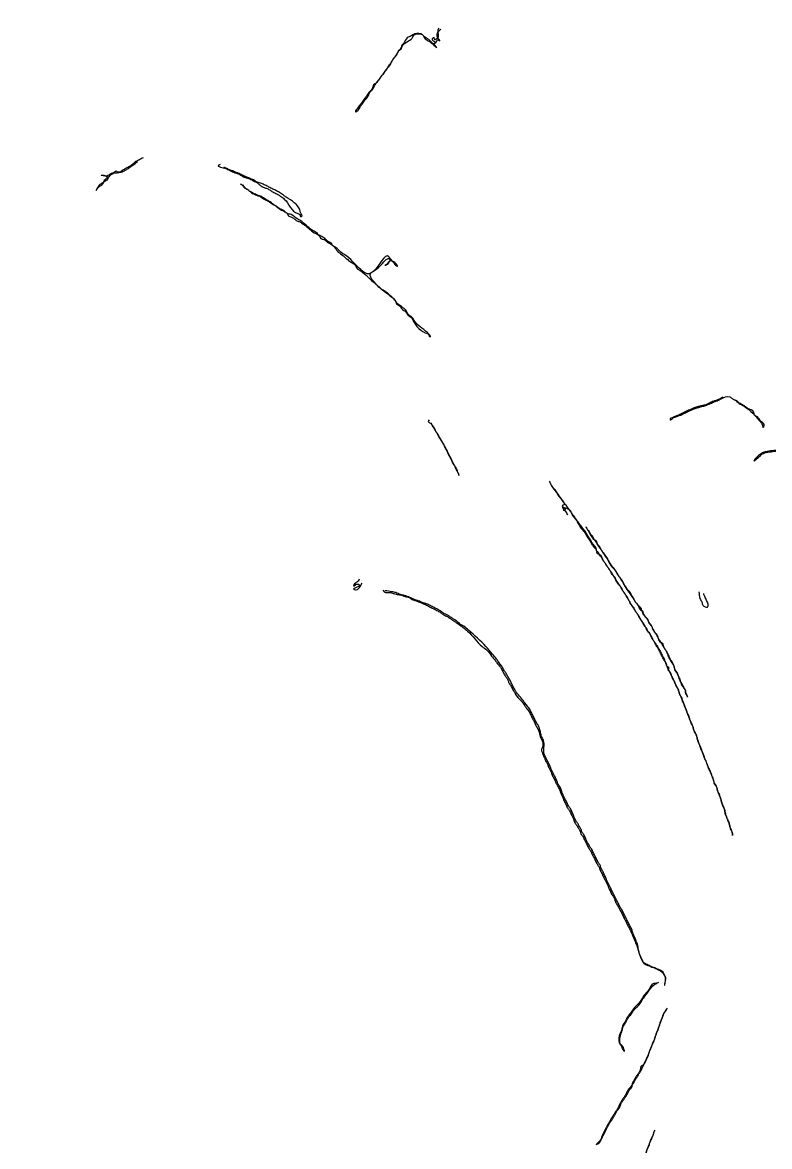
# Model space of a CAD drawing. Header units: metres. Extents: x 0 to 100, y 0 to 141.
# Drawn here: x 20.73 to 40.19, y 81.78 to 111.05 of the extents above; entities that cross this region are included whole.
import ezdxf

# ---------------------------------------------------------------- set-up
doc = ezdxf.new("R2010")
doc.units = ezdxf.units.M

msp = doc.modelspace()

# ---------------------------------------------------------------- linework, layer by layer
for points in [[(31.575, 110.9), (31.55, 110.85), (31.525, 110.625), (31.475, 110.6), (31.45, 110.65), (31.4, 110.625), (31.425, 110.575), (31.475, 110.55), (31.45, 110.5), (31.35, 110.575), (31.275, 110.625), (31.175, 110.7), (31.15, 110.725), (30.95, 110.75), (30.85, 110.7), (30.75, 110.65), (30.65, 110.5), (30.6, 110.425), (30.6, 110.4), (30.525, 110.3), (30.475, 110.225), (30.425, 110.15), (30.375, 110.075), (30.325, 110), (30.3, 109.95), (30.2, 109.825), (30.15, 109.75), (30.075, 109.65), (30, 109.55), (29.95, 109.475), (29.875, 109.425), (29.85, 109.35), (29.775, 109.25), (29.7, 109.15), (29.65, 109.075), (29.575, 108.975), (29.5, 108.875), (29.425, 108.775), (29.4, 108.725), (29.5, 108.8), (29.525, 108.85), (29.575, 108.925), (29.65, 109.025), (29.725, 109.125), (29.75, 109.175), (29.775, 109.225), (29.875, 109.35), (29.9, 109.4), (29.95, 109.475), (30.025, 109.575), (30.1, 109.675), (30.15, 109.75), (30.25, 109.875), (30.275, 109.925), (30.325, 110), (30.375, 110.075), (30.45, 110.175), (30.5, 110.25), (30.525, 110.3), (30.6, 110.4), (30.65, 110.475), (30.9, 110.675), (30.925, 110.725), (30.975, 110.75), (31.175, 110.7), (31.2, 110.65), (31.3, 110.575), (31.4, 110.5), (31.525, 110.4), (31.45, 110.5), (31.5, 110.525), (31.55, 110.6), (31.6, 110.575), (31.55, 110.65), (31.625, 110.875)], [(23.875, 107.525), (23.825, 107.5), (23.775, 107.475), (23.725, 107.45), (23.675, 107.425), (23.525, 107.3), (23.475, 107.275), (23.375, 107.225), (23.3, 107.175), (23.225, 107.15), (23.175, 107.175), (23.125, 107.15), (23.075, 107.125), (23.025, 107.1), (22.975, 107.075), (22.925, 107.05), (22.775, 107.075), (22.95, 107.025), (22.825, 106.875), (22.775, 106.85), (22.675, 106.725), (22.65, 106.675), (22.675, 106.725), (22.825, 106.85), (22.85, 106.9), (22.875, 106.95), (22.9, 106.975), (23.025, 107.075), (23.1, 107.125), (23.3, 107.15), (23.35, 107.175), (23.45, 107.225), (23.525, 107.275), (23.6, 107.325), (23.725, 107.425)], [(25.875, 107.35), (25.825, 107.325), (25.925, 107.275), (26.025, 107.25), (26.075, 107.225), (26.175, 107.175), (26.225, 107.15), (26.3, 107.125), (26.375, 107.1), (26.45, 107.05), (26.5, 107.025), (26.575, 107), (26.65, 106.975), (26.7, 106.95), (26.75, 106.925), (26.8, 106.9), (26.85, 106.875), (26.9, 106.825), (26.975, 106.775), (27.025, 106.75), (27.1, 106.725), (27.15, 106.7), (27.225, 106.65), (27.275, 106.625), (27.325, 106.6), (27.375, 106.575), (27.45, 106.525), (27.55, 106.45), (27.9, 106.075), (27.95, 106.05), (27.975, 106), (28, 106), (27.975, 106.1), (27.95, 106.175), (27.6, 106.5), (27.525, 106.55), (27.425, 106.625), (27.375, 106.65), (27.325, 106.675), (27.275, 106.7), (27.225, 106.725), (27.175, 106.75), (27.125, 106.775), (27.075, 106.8), (27.025, 106.825), (26.9, 106.875), (26.825, 106.9), (26.75, 106.95), (26.675, 106.975), (26.575, 107.025), (26.5, 107.05), (26.45, 107.075), (26.4, 107.1), (26.35, 107.125), (26.275, 107.15), (26.225, 107.175), (26.15, 107.2), (26.05, 107.25), (25.975, 107.275)], [(26.4, 106.85), (26.45, 106.825), (26.5, 106.75), (26.55, 106.725), (26.625, 106.675), (26.725, 106.6), (26.775, 106.575), (26.825, 106.55), (26.9, 106.525), (26.975, 106.475), (27.025, 106.45), (27.075, 106.425), (27.125, 106.4), (27.275, 106.3), (27.325, 106.275), (27.45, 106.175), (27.5, 106.15), (27.625, 106.075), (27.65, 106.025), (27.75, 105.975), (27.825, 105.925), (27.9, 105.875), (27.975, 105.85), (28, 105.825), (28.075, 105.775), (28.2, 105.675), (28.325, 105.575), (28.375, 105.55), (28.475, 105.475), (28.5, 105.425), (28.575, 105.4), (28.65, 105.35), (28.675, 105.325), (28.725, 105.3), (28.875, 105.175), (28.925, 105.1), (29.05, 105), (29.2, 104.875), (29.3, 104.8), (29.375, 104.75), (29.4, 104.725), (29.425, 104.675), (29.55, 104.575), (29.725, 104.425), (29.75, 104.4), (29.975, 104.2), (30.15, 104.05), (30.45, 103.775), (30.475, 103.725), (30.575, 103.65), (30.6, 103.6), (30.725, 103.5), (30.75, 103.45), (30.875, 103.35), (30.9, 103.3), (31.275, 102.95), (31.325, 102.925), (31.35, 102.85), (31.325, 102.9), (31.3, 102.95), (31.275, 102.975), (30.925, 103.3), (30.875, 103.375), (30.775, 103.45), (30.75, 103.5), (30.675, 103.6), (30.6, 103.65), (30.5, 103.725), (30.4, 103.85), (30.3, 103.925), (30.25, 104), (30.2, 104.025), (30.175, 104.05), (30.125, 104.075), (29.975, 104.2), (29.8, 104.525), (29.875, 104.575), (30.175, 104.85), (30.2, 104.875), (30.275, 104.9), (30.3, 104.85), (30.175, 104.725), (30.2, 104.75), (30.25, 104.775), (30.275, 104.825), (30.325, 104.85), (30.375, 104.825), (30.425, 104.75), (30.5, 104.7), (30.425, 104.8), (30.35, 104.85), (30.275, 104.95), (29.875, 104.575), (29.8, 104.525), (29.75, 104.5), (29.625, 104.55), (29.325, 104.825), (29.125, 105), (29.075, 105.025), (28.875, 105.2), (28.8, 105.25), (28.775, 105.3), (28.725, 105.325), (28.625, 105.4), (28.525, 105.475), (28.475, 105.5), (28.35, 105.6), (28.3, 105.625), (28.2, 105.7), (28.05, 105.825), (27.95, 105.9), (27.9, 105.925), (27.725, 106.05), (27.625, 106.075), (27.525, 106.15), (27.475, 106.175), (27.4, 106.225), (27.325, 106.275), (27.275, 106.3), (27.15, 106.4), (27.1, 106.425), (26.975, 106.5), (26.925, 106.525), (26.85, 106.55), (26.8, 106.575), (26.75, 106.6), (26.7, 106.625), (26.65, 106.65), (26.625, 106.675), (26.575, 106.7), (26.475, 106.825)], [(43.675, 101.725), (43.3, 101.7), (43.125, 101.675), (43.025, 101.65), (42.95, 101.625), (42.85, 101.6), (42.775, 101.575), (42.7, 101.55), (42.65, 101.525), (42.6, 101.5), (42.525, 101.475), (42.475, 101.45), (42.425, 101.425), (42.325, 101.375), (42.25, 101.325), (42.2, 101.3), (42.1, 101.225), (42.025, 101.175), (41.95, 101.125), (41.85, 101.05), (41.8, 101.025), (41.625, 100.875), (41.525, 100.8), (41.45, 100.775), (41.35, 100.625), (41.375, 100.55), (41.4, 100.475), (41.425, 100.4), (41.45, 100.275), (41.425, 100.15), (41.4, 100.1), (41.35, 100), (41.225, 99.975), (41.175, 99.95), (41.05, 99.925), (41, 99.925), (40.85, 99.9), (40.675, 99.875), (40.575, 99.9), (40.5, 99.925), (40.65, 100.05), (40.7, 100.075), (40.75, 100.1), (40.75, 100.125), (40.65, 100.075), (40.6, 100.05), (40.525, 99.95), (40.3, 99.9), (40.125, 99.875), (40.025, 99.85), (39.975, 99.825), (39.875, 99.75), (39.775, 99.625), (39.95, 99.775), (40.1, 99.85), (40.275, 99.875), (40.475, 99.9), (40.525, 99.9), (40.6, 99.875), (40.7, 99.9), (40.875, 99.925), (41.075, 99.95), (41.2, 99.975), (41.275, 100), (41.375, 100.025), (41.4, 100.075), (41.425, 100.15), (41.45, 100.275), (41.425, 100.4), (41.4, 100.475), (41.375, 100.55), (41.35, 100.65), (41.425, 100.625), (41.45, 100.575), (41.475, 100.525), (41.5, 100.475), (41.525, 100.375), (41.55, 100.2), (41.525, 100.075), (41.5, 100), (41.4, 99.875), (41.375, 99.85), (41.325, 99.825), (41.225, 99.775), (41.175, 99.75), (41.125, 99.725), (41.075, 99.7), (40.975, 99.65), (40.8, 99.625), (40.725, 99.6), (40.675, 99.425), (40.625, 99.35), (40.575, 99.325), (40.525, 99.35), (40.475, 99.325), (40.45, 99.45), (40.45, 99.425), (40.625, 99.325), (40.675, 99.4), (40.75, 99.6), (40.8, 99.625), (40.975, 99.65), (41.05, 99.675), (41.1, 99.7), (41.15, 99.725), (41.2, 99.75), (41.25, 99.775), (41.35, 99.825), (41.5, 99.95), (41.525, 100), (41.55, 100.1), (41.525, 100.225), (41.575, 100.375), (41.65, 100.35), (41.75, 100.225), (41.775, 99.8), (41.75, 99.725), (41.725, 99.675), (41.7, 99.6), (41.675, 99.55), (41.65, 99.5), (41.6, 99.425), (41.575, 99.35), (41.525, 99.275), (41.5, 99.225), (41.45, 99.15), (41.425, 99.1), (41.375, 99.025), (41.3, 98.925), (41.275, 98.875), (41.25, 98.825), (41.2, 98.75), (41.125, 98.65), (41.1, 98.6), (41.05, 98.525), (41.025, 98.475), (41.05, 98.525), (41.1, 98.6), (41.125, 98.65), (41.2, 98.75), (41.25, 98.825), (41.275, 98.875), (41.3, 98.925), (41.4, 99.05), (41.425, 99.1), (41.45, 99.15), (41.5, 99.225), (41.55, 99.325), (41.575, 99.375), (41.6, 99.425), (41.65, 99.5), (41.675, 99.575), (41.7, 99.65), (41.725, 99.7), (41.75, 99.775), (41.775, 99.9), (41.8, 100.15), (41.775, 100.225), (41.75, 100.275), (41.7, 100.375), (41.65, 100.525), (41.625, 100.625), (41.6, 100.725), (41.575, 100.775), (41.65, 100.875), (41.8, 101), (41.875, 101.05), (41.975, 101.125), (42.05, 101.175), (42.125, 101.225), (42.2, 101.275), (42.275, 101.325), (42.35, 101.375), (42.4, 101.4), (42.45, 101.425), (42.5, 101.45), (42.55, 101.475), (42.65, 101.525), (42.725, 101.55), (42.775, 101.575), (42.85, 101.6), (42.95, 101.625), (43.05, 101.65), (43.125, 101.675), (43.3, 101.7), (43.875, 101.675), (44.025, 101.65), (44.15, 101.625), (44.275, 101.6), (44.375, 101.575), (44.475, 101.55), (44.525, 101.525), (44.55, 101.5), (44.675, 101.475), (44.75, 101.45), (44.85, 101.425), (44.925, 101.4), (45.05, 101.375), (45.125, 101.35), (45.2, 101.325), (45.3, 101.3), (45.4, 101.275), (45.475, 101.25), (45.575, 101.225), (45.675, 101.2), (45.775, 101.175), (45.875, 101.15), (46, 101.125), (46.15, 101.1), (46.325, 101.075), (46.55, 101.05), (46.925, 101.025), (47.575, 101), (47.65, 101.025), (47.7, 100.95), (47.725, 100.85), (47.75, 100.8), (47.775, 100.75), (47.8, 100.7), (47.85, 100.625), (47.925, 100.525), (48.1, 100.375), (48.225, 100.275), (48.3, 100.225), (48.4, 100.15), (48.5, 100.075), (48.6, 100), (48.7, 99.925), (48.775, 99.875), (48.85, 99.825), (48.925, 99.775), (48.975, 99.75), (49.05, 99.7), (49.1, 99.675), (49.175, 99.625), (49.25, 99.575), (49.325, 99.525), (49.4, 99.475), (49.45, 99.45), (49.55, 99.375), (49.625, 99.325), (49.725, 99.25), (49.85, 99.15), (50.025, 99), (50.375, 98.625), (50.5, 98.475), (50.65, 98.3), (50.75, 98.175), (50.85, 98.05), (50.9, 97.975), (50.95, 97.9), (50.975, 97.85), (51, 97.8), (51.025, 97.75), (51.05, 97.7), (51.075, 97.65), (51.1, 97.55), (51.125, 97.5), (51.15, 97.375), (51.175, 97.25), (51.2, 97.1), (51.225, 96.85), (51.25, 96.5), (51.225, 95.475), (51.25, 95.425), (51.225, 95.175), (51.25, 94.6), (51.275, 93.9), (51.25, 93.725), (51.225, 93.55), (51.2, 93.4), (51.175, 93.225), (51.15, 92.975), (51.125, 92.525), (51.25, 92.55), (51.35, 92.575), (51.425, 92.6), (51.5, 92.625), (51.6, 92.65), (51.675, 92.675), (51.775, 92.7), (51.875, 92.725), (51.95, 92.75), (52.05, 92.775), (52.125, 92.8), (52.175, 92.825), (52.225, 92.85), (52.275, 92.875), (52.325, 92.9), (52.375, 92.925), (52.425, 92.95), (52.475, 92.975), (52.525, 93), (52.6, 93.05), (52.675, 93.075), (52.725, 93.1), (52.775, 93.125), (52.85, 93.15), (52.9, 93.175), (52.95, 93.2), (53, 93.225), (53.075, 93.275), (53.15, 93.3), (53.25, 93.35), (53.325, 93.4), (53.375, 93.425), (53.525, 93.525), (53.575, 93.55), (53.625, 93.575), (53.725, 93.6), (53.825, 93.675), (53.875, 93.7), (53.975, 93.775), (54.05, 93.8), (54.175, 93.775), (54.25, 93.75), (54.3, 93.725), (54.35, 93.7), (54.425, 93.65), (54.475, 93.625), (54.525, 93.6), (54.575, 93.575), (54.625, 93.55), (54.675, 93.575), (54.675, 93.625), (54.625, 93.55), (54.575, 93.575), (54.525, 93.6), (54.45, 93.65), (54.375, 93.7), (54.3, 93.725), (54.25, 93.75), (54.175, 93.775), (54.05, 93.8), (53.95, 93.775), (53.85, 93.7), (53.775, 93.65), (53.625, 93.575), (53.55, 93.55), (53.5, 93.525), (53.375, 93.425), (53.3, 93.4), (53.225, 93.35), (53.15, 93.3), (53.075, 93.275), (53.025, 93.25), (52.975, 93.225), (52.925, 93.2), (52.875, 93.175), (52.825, 93.15), (52.775, 93.125), (52.7, 93.1), (52.6, 93.05), (52.55, 93.025), (52.5, 93), (52.45, 92.975), (52.4, 92.95), (52.35, 92.925), (52.3, 92.9), (52.25, 92.875), (52.2, 92.85), (52.15, 92.825), (52.1, 92.8), (52.05, 92.775), (51.95, 92.75), (51.875, 92.725), (51.775, 92.7), (51.675, 92.675), (51.6, 92.65), (51.5, 92.625), (51.425, 92.6), (51.35, 92.575), (51.25, 92.55), (51.15, 92.525), (51.125, 92.95), (51.15, 93.2), (51.175, 93.375), (51.2, 93.525), (51.225, 93.7), (51.25, 93.875), (51.275, 94.575), (51.25, 95.15), (51.225, 95.375), (51.25, 95.45), (51.225, 96.475), (51.25, 96.825), (51.225, 96.95), (51.275, 96.975), (51.25, 97.1), (51.225, 97.225), (51.2, 97.35), (51.175, 97.475), (51.15, 97.55), (51.125, 97.625), (51.1, 97.675), (51.075, 97.75), (51.05, 97.8), (51, 97.9), (50.975, 97.95), (50.925, 98.025), (50.875, 98.1), (50.775, 98.225), (50.675, 98.35), (50.525, 98.525), (50.4, 98.675), (50.1, 99), (49.925, 99.15), (49.775, 99.275), (49.675, 99.35), (49.6, 99.4), (49.5, 99.475), (49.45, 99.5), (49.375, 99.55), (49.3, 99.6), (49.225, 99.65), (49.15, 99.7), (49.1, 99.725), (49.025, 99.775), (48.975, 99.8), (48.9, 99.85), (48.825, 99.9), (48.75, 99.95), (48.65, 100.025), (48.575, 100.075), (48.45, 100.175), (48.35, 100.25), (48.275, 100.3), (48.15, 100.4), (47.95, 100.575), (47.875, 100.675), (47.825, 100.75), (47.8, 100.8), (47.775, 100.85), (47.75, 100.925), (47.725, 101), (47.7, 101.025), (47.475, 101.075), (46.925, 101.05), (46.55, 101.075), (46.325, 101.1), (46.15, 101.125), (46, 101.15), (45.875, 101.175), (45.775, 101.2), (45.675, 101.225), (45.6, 101.25), (45.475, 101.275), (45.4, 101.3), (45.3, 101.325), (45.2, 101.35), (45.125, 101.375), (45.05, 101.4), (44.925, 101.425), (44.85, 101.45), (44.75, 101.475), (44.675, 101.5), (44.575, 101.525), (44.475, 101.55), (44.4, 101.575), (44.275, 101.6), (44.15, 101.625), (44.025, 101.65), (43.875, 101.675)], [(38.975, 101.3), (38.9, 101.25), (38.85, 101.225), (38.775, 101.2), (38.7, 101.175), (38.65, 101.15), (38.6, 101.125), (38.55, 101.1), (38.45, 101.075), (38.35, 101.05), (38.25, 101.025), (38.2, 101), (38.15, 100.975), (38.075, 100.95), (38.025, 100.925), (37.925, 100.875), (37.875, 100.85), (37.825, 100.825), (37.75, 100.8), (37.7, 100.775), (37.65, 100.75), (37.6, 100.725), (37.6, 100.7), (37.675, 100.75), (37.75, 100.775), (37.8, 100.8), (37.875, 100.825), (37.925, 100.85), (37.975, 100.875), (38.025, 100.9), (38.075, 100.925), (38.125, 100.95), (38.2, 100.975), (38.25, 101), (38.35, 101.025), (38.425, 101.05), (38.525, 101.075), (38.575, 101.1), (38.65, 101.125), (38.75, 101.175), (38.825, 101.2), (38.875, 101.225), (38.925, 101.25), (39.15, 101.3), (39.225, 101.25), (39.275, 101.225), (39.4, 101.125), (39.45, 101.1), (39.525, 101.05), (39.6, 101), (39.8, 100.825), (39.95, 100.65), (40, 100.575), (40.025, 100.5), (40.05, 100.55), (39.975, 100.65), (39.875, 100.775), (39.8, 100.825), (39.775, 100.9), (39.625, 101), (39.55, 101.05), (39.475, 101.1), (39.425, 101.125), (39.3, 101.225)], [(31.325, 100.7), (31.3, 100.65), (31.375, 100.6), (31.4, 100.55), (31.45, 100.475), (31.475, 100.425), (31.525, 100.35), (31.55, 100.3), (31.575, 100.25), (31.625, 100.175), (31.675, 100.1), (31.725, 100), (31.75, 99.95), (31.775, 99.9), (31.8, 99.85), (31.825, 99.8), (31.85, 99.75), (31.875, 99.7), (31.9, 99.65), (31.925, 99.6), (31.95, 99.55), (32, 99.475), (32.05, 99.375), (32.075, 99.3), (32.1, 99.25), (32.075, 99.325), (32.05, 99.375), (32.025, 99.425), (32, 99.475), (31.975, 99.525), (31.95, 99.575), (31.925, 99.625), (31.9, 99.675), (31.875, 99.725), (31.85, 99.775), (31.825, 99.825), (31.8, 99.875), (31.775, 99.925), (31.75, 99.975), (31.725, 100.025), (31.675, 100.1), (31.65, 100.15), (31.625, 100.2), (31.575, 100.275), (31.55, 100.325), (31.5, 100.4), (31.475, 100.45), (31.45, 100.5), (31.4, 100.575), (31.375, 100.625)], [(34.45, 99.1), (34.475, 99.05), (34.55, 98.925), (34.625, 98.825), (34.675, 98.75), (34.75, 98.65), (34.825, 98.55), (34.85, 98.5), (34.8, 98.475), (34.825, 98.375), (34.9, 98.275), (34.925, 98.225), (34.9, 98.275), (34.875, 98.325), (34.825, 98.35), (34.875, 98.375), (34.8, 98.425), (34.95, 98.375), (35.025, 98.275), (35.05, 98.225), (35.125, 98.125), (35.175, 98.05), (35.2, 98), (35.225, 97.975), (35.25, 97.925), (35.325, 97.825), (35.4, 97.725), (35.425, 97.675), (35.475, 97.6), (35.55, 97.475), (35.6, 97.4), (35.675, 97.3), (35.7, 97.225), (35.75, 97.2), (35.825, 97.1), (35.85, 97.05), (35.9, 96.975), (35.95, 96.9), (36, 96.825), (36.05, 96.75), (36.1, 96.675), (36.15, 96.6), (36.2, 96.5), (36.275, 96.4), (36.325, 96.325), (36.35, 96.275), (36.4, 96.2), (36.45, 96.125), (36.525, 96), (36.55, 95.95), (36.6, 95.875), (36.65, 95.8), (36.675, 95.75), (36.725, 95.675), (36.775, 95.6), (36.8, 95.55), (36.825, 95.5), (36.9, 95.4), (36.925, 95.35), (36.975, 95.275), (37, 95.225), (37.05, 95.15), (37.1, 95.075), (37.125, 95.025), (37.15, 94.975), (37.2, 94.9), (37.25, 94.825), (37.325, 94.7), (37.35, 94.65), (37.375, 94.6), (37.4, 94.55), (37.45, 94.45), (37.475, 94.375), (37.5, 94.325), (37.525, 94.25), (37.55, 94.2), (37.575, 94.15), (37.625, 94.05), (37.65, 94), (37.675, 93.95), (37.7, 93.9), (37.725, 93.85), (37.75, 93.775), (37.8, 93.7), (37.825, 93.625), (37.85, 93.55), (37.875, 93.5), (37.9, 93.45), (37.925, 93.375), (37.95, 93.325), (37.975, 93.25), (38, 93.175), (38.025, 93.125), (38.05, 93.05), (38.075, 93), (38.1, 92.925), (38.125, 92.85), (38.15, 92.8), (38.175, 92.75), (38.2, 92.675), (38.225, 92.6), (38.25, 92.55), (38.275, 92.5), (38.3, 92.425), (38.325, 92.325), (38.35, 92.275), (38.375, 92.2), (38.4, 92.15), (38.425, 92.075), (38.45, 92), (38.475, 91.95), (38.5, 91.875), (38.525, 91.825), (38.55, 91.75), (38.575, 91.7), (38.6, 91.625), (38.625, 91.575), (38.65, 91.525), (38.675, 91.45), (38.7, 91.4), (38.725, 91.325), (38.75, 91.225), (38.8, 91.15), (38.825, 91.075), (38.85, 91), (38.875, 90.95), (38.9, 90.875), (38.925, 90.8), (38.95, 90.7), (38.975, 90.65), (39, 90.6), (39.025, 90.5), (39.05, 90.4), (39.075, 90.325), (39.1, 90.275), (39.125, 90.225), (39.15, 90.125), (39.175, 90.05), (39.2, 90), (39.225, 89.875), (39.2, 90), (39.175, 90.05), (39.15, 90.125), (39.125, 90.225), (39.1, 90.275), (39.075, 90.35), (39.05, 90.4), (39.025, 90.5), (39, 90.6), (38.975, 90.65), (38.95, 90.7), (38.925, 90.8), (38.9, 90.875), (38.875, 90.95), (38.85, 91), (38.825, 91.075), (38.8, 91.175), (38.75, 91.25), (38.725, 91.325), (38.7, 91.4), (38.675, 91.475), (38.625, 91.575), (38.6, 91.625), (38.575, 91.7), (38.55, 91.775), (38.525, 91.825), (38.5, 91.875), (38.475, 91.95), (38.45, 92.025), (38.425, 92.075), (38.375, 92.2), (38.35, 92.275), (38.325, 92.325), (38.3, 92.425), (38.25, 92.55), (38.225, 92.6), (38.2, 92.675), (38.175, 92.75), (38.15, 92.8), (38.125, 92.85), (38.1, 92.925), (38.075, 93), (38.05, 93.05), (38.025, 93.125), (38, 93.2), (37.975, 93.25), (37.95, 93.325), (37.925, 93.375), (37.875, 93.5), (37.85, 93.55), (37.825, 93.625), (37.8, 93.7), (37.75, 93.8), (37.725, 93.85), (37.7, 93.9), (37.65, 94), (37.625, 94.075), (37.6, 94.125), (37.55, 94.2), (37.575, 94.25), (37.525, 94.275), (37.5, 94.35), (37.475, 94.4), (37.425, 94.475), (37.4, 94.525), (37.35, 94.625), (37.3, 94.725), (37.25, 94.8), (37.225, 94.85), (37.2, 94.9), (37.15, 94.975), (37.125, 95.025), (37.1, 95.075), (37.075, 95.125), (37, 95.225), (36.975, 95.275), (36.925, 95.35), (36.9, 95.4), (36.85, 95.475), (36.8, 95.55), (36.775, 95.6), (36.725, 95.675), (36.675, 95.75), (36.625, 95.825), (36.575, 95.9), (36.55, 95.95), (36.525, 96), (36.475, 96.075), (36.45, 96.125), (36.4, 96.2), (36.35, 96.275), (36.325, 96.325), (36.275, 96.4), (36.2, 96.5), (36.175, 96.55), (36.15, 96.6), (36.075, 96.7), (36.05, 96.75), (36, 96.825), (35.95, 96.9), (35.9, 96.975), (35.85, 97.05), (35.825, 97.1), (35.75, 97.2), (35.725, 97.25), (35.7, 97.275), (35.675, 97.35), (35.6, 97.45), (35.55, 97.525), (35.525, 97.575), (35.475, 97.65), (35.4, 97.775), (35.325, 97.875), (35.25, 97.975), (35.175, 98.075), (35.125, 98.15), (35.05, 98.25), (35, 98.325), (34.925, 98.425), (34.85, 98.525), (34.8, 98.6), (34.725, 98.7), (34.675, 98.775), (34.6, 98.875), (34.525, 98.975), (34.475, 99.05)], [(35.4, 97.925), (35.425, 97.875), (35.475, 97.8), (35.5, 97.75), (35.525, 97.7), (35.625, 97.575), (35.7, 97.475), (35.725, 97.425), (35.775, 97.35), (35.825, 97.275), (35.875, 97.2), (35.925, 97.125), (35.975, 97.05), (36.025, 96.95), (36.125, 96.825), (36.2, 96.725), (36.225, 96.675), (36.3, 96.575), (36.325, 96.525), (36.375, 96.45), (36.4, 96.4), (36.5, 96.25), (36.6, 96.1), (36.65, 96.025), (36.7, 95.95), (36.775, 95.85), (36.825, 95.75), (36.875, 95.725), (36.9, 95.65), (36.975, 95.55), (37.025, 95.475), (37.05, 95.4), (37.075, 95.375), (37.15, 95.25), (37.175, 95.2), (37.25, 95.1), (37.275, 95.05), (37.3, 94.975), (37.325, 94.925), (37.375, 94.9), (37.425, 94.8), (37.45, 94.75), (37.5, 94.675), (37.525, 94.625), (37.55, 94.575), (37.6, 94.45), (37.625, 94.4), (37.7, 94.275), (37.725, 94.175), (37.775, 94.1), (37.8, 94.05), (37.825, 94), (37.85, 93.95), (37.875, 93.85), (37.95, 93.725), (38, 93.65), (38, 93.6), (38.025, 93.55), (38.05, 93.475), (38.025, 93.55), (38, 93.6), (38, 93.65), (37.975, 93.7), (37.95, 93.75), (37.925, 93.8), (37.875, 93.875), (37.825, 94), (37.8, 94.075), (37.775, 94.125), (37.725, 94.2), (37.7, 94.275), (37.675, 94.35), (37.65, 94.4), (37.575, 94.5), (37.55, 94.55), (37.525, 94.625), (37.5, 94.675), (37.45, 94.75), (37.425, 94.8), (37.375, 94.875), (37.35, 94.925), (37.3, 95), (37.275, 95.05), (37.25, 95.1), (37.15, 95.25), (37.125, 95.325), (37.05, 95.425), (37.025, 95.475), (36.975, 95.55), (36.9, 95.65), (36.875, 95.7), (36.85, 95.775), (36.7, 95.95), (36.675, 96), (36.65, 96.05), (36.6, 96.125), (36.575, 96.175), (36.5, 96.275), (36.4, 96.425), (36.375, 96.475), (36.325, 96.55), (36.25, 96.65), (36.225, 96.7), (36.175, 96.775), (36.1, 96.875), (36.025, 96.975), (35.975, 97.075), (35.925, 97.15), (35.85, 97.25), (35.8, 97.325), (35.775, 97.375), (35.7, 97.475), (35.675, 97.55), (35.625, 97.575), (35.6, 97.625), (35.525, 97.725), (35.5, 97.775), (35.475, 97.825)], [(29.5, 96.55), (29.475, 96.5), (29.4, 96.45), (29.35, 96.375), (29.4, 96.4), (29.45, 96.425), (29.5, 96.4), (29.4, 96.325), (29.35, 96.3), (29.425, 96.275), (29.475, 96.3), (29.575, 96.45)], [(30.125, 96.275), (30.15, 96.225), (30.325, 96.2), (30.4, 96.175), (30.525, 96.15), (30.625, 96.125), (30.7, 96.1), (30.8, 96.075), (30.875, 96.025), (30.95, 96), (31.075, 95.95), (31.15, 95.925), (31.2, 95.9), (31.25, 95.875), (31.3, 95.85), (31.35, 95.825), (31.4, 95.8), (31.45, 95.775), (31.5, 95.75), (31.55, 95.725), (31.625, 95.675), (31.7, 95.625), (31.75, 95.6), (31.8, 95.575), (31.875, 95.525), (31.95, 95.475), (32.025, 95.425), (32.125, 95.35), (32.2, 95.3), (32.325, 95.2), (32.7, 94.8), (32.825, 94.7), (32.95, 94.55), (33.05, 94.425), (33.1, 94.35), (33.2, 94.225), (33.225, 94.175), (33.25, 94.125), (33.275, 94.075), (33.325, 94), (33.375, 93.925), (33.4, 93.85), (33.45, 93.775), (33.475, 93.725), (33.5, 93.675), (33.55, 93.6), (33.575, 93.55), (33.7, 93.4), (33.8, 93.275), (33.85, 93.2), (33.925, 93.1), (33.95, 93.05), (33.975, 93), (34, 92.95), (34.025, 92.9), (34.05, 92.85), (34.075, 92.8), (34.1, 92.75), (34.125, 92.7), (34.175, 92.6), (34.2, 92.525), (34.225, 92.425), (34.25, 92.375), (34.275, 92.175), (34.25, 92.1), (34.275, 92.025), (34.3, 91.95), (34.325, 91.9), (34.35, 91.825), (34.4, 91.75), (34.425, 91.675), (34.45, 91.625), (34.475, 91.575), (34.5, 91.525), (34.525, 91.45), (34.55, 91.4), (34.575, 91.35), (34.6, 91.3), (34.625, 91.25), (34.65, 91.2), (34.7, 91.1), (34.725, 91.05), (34.75, 90.975), (34.775, 90.925), (34.8, 90.875), (34.825, 90.8), (34.85, 90.75), (34.875, 90.7), (34.9, 90.65), (34.925, 90.6), (34.975, 90.525), (35, 90.475), (35.025, 90.425), (35.05, 90.375), (35.075, 90.325), (35.1, 90.25), (35.125, 90.2), (35.175, 90.125), (35.2, 90.075), (35.25, 90), (35.275, 89.925), (35.325, 89.85), (35.35, 89.8), (35.375, 89.75), (35.4, 89.7), (35.45, 89.6), (35.475, 89.55), (35.525, 89.475), (35.55, 89.425), (35.575, 89.375), (35.6, 89.325), (35.625, 89.275), (35.65, 89.225), (35.675, 89.175), (35.7, 89.125), (35.75, 89.05), (35.775, 88.975), (35.8, 88.925), (35.825, 88.875), (35.85, 88.825), (35.875, 88.775), (35.9, 88.725), (35.925, 88.675), (35.975, 88.575), (36, 88.5), (36.025, 88.45), (36.05, 88.4), (36.075, 88.35), (36.125, 88.275), (36.15, 88.225), (36.175, 88.15), (36.2, 88.1), (36.225, 88.05), (36.275, 87.975), (36.3, 87.925), (36.325, 87.875), (36.35, 87.825), (36.375, 87.775), (36.4, 87.725), (36.425, 87.675), (36.45, 87.625), (36.475, 87.575), (36.5, 87.525), (36.525, 87.475), (36.55, 87.425), (36.575, 87.375), (36.6, 87.325), (36.625, 87.25), (36.65, 87.2), (36.675, 87.15), (36.7, 87.075), (36.725, 87.025), (36.75, 86.95), (36.775, 86.875), (36.8, 86.775), (36.825, 86.725), (36.85, 86.65), (36.95, 86.525), (37, 86.5), (37.075, 86.475), (37.125, 86.45), (37.2, 86.425), (37.25, 86.4), (37.425, 86.275), (37.45, 86.225), (37.475, 86.175), (37.45, 86), (37.45, 85.975), (37.475, 86.175), (37.45, 86.25), (37.425, 86.3), (37.325, 86.375), (37.25, 86.4), (37.2, 86.425), (37.125, 86.45), (37.075, 86.475), (37.025, 86.5), (36.975, 86.525), (36.9, 86.575), (36.875, 86.625), (36.85, 86.675), (36.825, 86.725), (36.8, 86.8), (36.775, 86.875), (36.75, 87.05), (36.725, 87.1), (36.7, 87.175), (36.675, 87.225), (36.65, 87.275), (36.625, 87.35), (36.6, 87.425), (36.55, 87.525), (36.525, 87.575), (36.475, 87.675), (36.45, 87.725), (36.425, 87.775), (36.4, 87.825), (36.375, 87.875), (36.35, 87.925), (36.3, 88), (36.275, 88.05), (36.25, 88.1), (36.225, 88.15), (36.2, 88.2), (36.175, 88.25), (36.15, 88.3), (36.125, 88.35), (36.1, 88.4), (36.075, 88.45), (36.05, 88.5), (36.025, 88.55), (36, 88.6), (35.975, 88.65), (35.95, 88.7), (35.925, 88.775), (35.9, 88.825), (35.875, 88.875), (35.825, 88.975), (35.8, 89.025), (35.775, 89.1), (35.725, 89.175), (35.7, 89.225), (35.65, 89.325), (35.625, 89.375), (35.6, 89.425), (35.55, 89.525), (35.5, 89.6), (35.475, 89.65), (35.425, 89.725), (35.4, 89.8), (35.375, 89.85), (35.35, 89.9), (35.3, 89.975), (35.275, 90.05), (35.225, 90.125), (35.2, 90.175), (35.15, 90.25), (35.125, 90.3), (35.1, 90.35), (35.075, 90.425), (35.05, 90.475), (35, 90.575), (34.95, 90.65), (34.925, 90.7), (34.9, 90.75), (34.875, 90.8), (34.85, 90.85), (34.825, 90.9), (34.8, 90.95), (34.775, 91.025), (34.75, 91.1), (34.725, 91.15), (34.675, 91.225), (34.65, 91.3), (34.625, 91.35), (34.6, 91.4), (34.575, 91.45), (34.55, 91.5), (34.525, 91.55), (34.5, 91.6), (34.475, 91.675), (34.45, 91.725), (34.425, 91.775), (34.4, 91.825), (34.375, 91.875), (34.35, 91.925), (34.325, 91.975), (34.3, 92.35), (34.275, 92.4), (34.25, 92.45), (34.225, 92.55), (34.2, 92.65), (34.175, 92.725), (34.125, 92.8), (34.075, 92.9), (34.05, 92.95), (34.025, 93), (34, 93.05), (33.975, 93.1), (33.95, 93.15), (33.875, 93.25), (33.8, 93.35), (33.7, 93.475), (33.6, 93.6), (33.55, 93.675), (33.525, 93.725), (33.5, 93.775), (33.475, 93.825), (33.45, 93.875), (33.4, 93.975), (33.35, 94.05), (33.325, 94.1), (33.275, 94.175), (33.25, 94.225), (33.2, 94.3), (33.125, 94.4), (33.075, 94.475), (32.975, 94.6), (32.8, 94.8), (32.35, 95.225), (32.225, 95.325), (32.175, 95.35), (32.05, 95.45), (31.975, 95.5), (31.9, 95.55), (31.825, 95.6), (31.775, 95.625), (31.725, 95.65), (31.65, 95.7), (31.575, 95.75), (31.525, 95.775), (31.475, 95.8), (31.425, 95.825), (31.375, 95.85), (31.325, 95.875), (31.275, 95.9), (31.2, 95.925), (31.125, 95.95), (31.075, 95.975), (31, 96), (30.925, 96.025), (30.875, 96.05), (30.75, 96.1), (30.675, 96.125), (30.575, 96.15), (30.45, 96.2), (30.35, 96.225), (30.175, 96.25)], [(38.35, 96.225), (38.375, 96.05), (38.4, 96), (38.425, 95.95), (38.45, 95.875), (38.575, 95.825), (38.55, 96), (38.525, 96.05), (38.5, 96.1), (38.475, 96.175)], [(37.3, 86.05), (37.225, 86.025), (37.175, 86.025), (37.05, 85.875), (36.975, 85.775), (36.875, 85.65), (36.85, 85.6), (36.7, 85.425), (36.6, 85.3), (36.525, 85.2), (36.475, 85.125), (36.45, 85.075), (36.425, 85.025), (36.375, 84.95), (36.35, 84.875), (36.325, 84.775), (36.3, 84.725), (36.275, 84.475), (36.375, 84.35), (36.4, 84.25), (36.375, 84.3), (36.325, 84.4), (36.3, 84.45), (36.325, 84.725), (36.35, 84.8), (36.375, 84.9), (36.425, 84.975), (36.45, 85.025), (36.475, 85.075), (36.525, 85.15), (36.6, 85.25), (36.7, 85.375), (36.85, 85.55), (36.875, 85.6), (36.95, 85.7), (37.025, 85.8), (37.2, 86), (37.25, 86.025)], [(37.525, 85.375), (37.425, 85.225), (37.4, 85.15), (37.375, 85.1), (37.35, 85.025), (37.325, 84.95), (37.3, 84.875), (37.275, 84.8), (37.25, 84.75), (37.225, 84.675), (37.2, 84.6), (37.175, 84.525), (37.15, 84.475), (37.125, 84.425), (37.1, 84.35), (37.075, 84.3), (37.05, 84.225), (37.025, 84.15), (37, 84.1), (36.975, 84.05), (36.95, 84), (36.925, 83.95), (36.9, 83.9), (36.85, 83.875), (36.825, 83.8), (36.8, 83.725), (36.75, 83.65), (36.7, 83.575), (36.675, 83.525), (36.625, 83.45), (36.6, 83.375), (36.525, 83.275), (36.475, 83.2), (36.425, 83.1), (36.375, 83.025), (36.325, 82.95), (36.3, 82.9), (36.25, 82.8), (36.225, 82.75), (36.175, 82.675), (36.125, 82.6), (36.05, 82.475), (36.025, 82.425), (35.975, 82.35), (35.95, 82.3), (35.925, 82.25), (35.9, 82.2), (35.875, 82.15), (35.85, 82.1), (35.825, 82.05), (35.8, 81.975), (35.675, 81.825), (35.775, 81.9), (35.8, 81.95), (35.825, 82), (35.85, 82.05), (35.875, 82.1), (35.9, 82.15), (35.925, 82.2), (35.95, 82.25), (35.975, 82.3), (36, 82.35), (36.05, 82.425), (36.1, 82.5), (36.125, 82.55), (36.175, 82.625), (36.2, 82.675), (36.25, 82.75), (36.3, 82.825), (36.325, 82.9), (36.375, 82.975), (36.425, 83.05), (36.475, 83.125), (36.5, 83.175), (36.525, 83.225), (36.6, 83.325), (36.625, 83.4), (36.675, 83.475), (36.7, 83.525), (36.75, 83.6), (36.775, 83.65), (36.825, 83.725), (36.85, 83.775), (36.9, 83.875), (36.925, 83.925), (36.95, 83.975), (36.975, 84.025), (37, 84.075), (37.025, 84.125), (37.05, 84.225), (37.1, 84.325), (37.125, 84.4), (37.15, 84.475), (37.175, 84.525), (37.2, 84.6), (37.225, 84.675), (37.25, 84.75), (37.275, 84.8), (37.3, 84.875), (37.325, 84.95), (37.35, 85.025), (37.375, 85.075), (37.4, 85.15), (37.425, 85.225), (37.5, 85.325)], [(37.2, 82.2), (37.175, 82.15), (37.15, 82.075), (37.125, 82), (37.1, 81.95), (37.075, 81.9), (37.05, 81.825), (37.025, 81.775), (37, 81.7), (36.975, 81.625), (36.95, 81.55), (36.925, 81.5), (36.9, 81.4), (36.875, 81.325), (36.85, 81.275), (36.825, 81.225), (36.8, 81.175), (36.775, 81.1), (36.75, 81.05), (36.7, 80.95), (36.675, 80.875), (36.65, 80.8), (36.625, 80.75), (36.6, 80.675), (36.575, 80.625), (36.55, 80.55), (36.525, 80.5), (36.5, 80.45), (36.475, 80.4), (36.45, 80.325), (36.425, 80.275), (36.4, 80.225), (36.375, 80.15), (36.35, 80.1), (36.325, 80.05), (36.3, 80), (36.275, 79.95), (36.25, 79.9), (36.225, 79.825), (36.2, 79.775), (36.175, 79.725), (36.15, 79.65), (36.125, 79.575), (36.1, 79.525), (36.075, 79.475), (36.05, 79.4), (36.025, 79.35), (36, 79.3), (35.975, 79.225), (35.95, 79.175), (35.925, 79.125), (35.875, 79.025), (35.85, 78.95), (35.825, 78.9), (35.8, 78.85), (35.775, 78.775), (35.75, 78.7), (35.725, 78.625), (35.7, 78.5), (35.725, 78.4), (35.75, 78.25), (35.725, 78.4), (35.7, 78.5), (35.725, 78.625), (35.75, 78.7), (35.775, 78.775), (35.8, 78.825), (35.825, 78.875), (35.85, 78.95), (35.875, 79), (35.9, 79.05), (35.925, 79.1), (35.95, 79.15), (35.975, 79.2), (36, 79.275), (36.025, 79.35), (36.05, 79.4), (36.075, 79.45), (36.1, 79.5), (36.125, 79.575), (36.15, 79.65), (36.175, 79.7), (36.2, 79.775), (36.225, 79.825), (36.25, 79.875), (36.275, 79.925), (36.3, 79.975), (36.325, 80.05), (36.35, 80.1), (36.375, 80.15), (36.4, 80.2), (36.425, 80.275), (36.45, 80.325), (36.475, 80.375), (36.5, 80.425), (36.525, 80.5), (36.55, 80.55), (36.575, 80.6), (36.6, 80.675), (36.625, 80.75), (36.65, 80.8), (36.675, 80.875), (36.7, 80.925), (36.725, 80.975), (36.75, 81.05), (36.775, 81.1), (36.8, 81.15), (36.825, 81.2), (36.85, 81.275), (36.875, 81.325), (36.9, 81.375), (36.925, 81.5), (36.95, 81.55), (36.975, 81.6), (37, 81.7), (37.025, 81.75), (37.05, 81.8), (37.075, 81.9), (37.1, 81.95), (37.125, 82), (37.15, 82.05), (37.175, 82.15)]]:
    msp.add_spline(points, degree=3)

doc.saveas('drawing.dxf')
